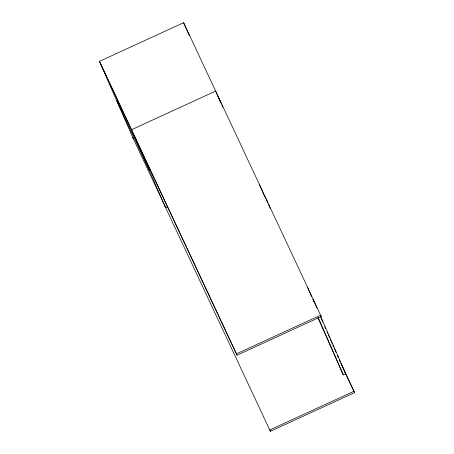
<?xml version="1.0" encoding="UTF-8"?>
<svg xmlns="http://www.w3.org/2000/svg" width="454" height="454" viewBox="0 0 454 454"><rect width="100%" height="100%" fill="white"/><g stroke="black" fill="none" stroke-linecap="round" stroke-linejoin="round"><path stroke-width="0.68" d="M99.449 61.352L183.632 22.7L321.233 316.54L237.056 355.193L99.449 61.352L237.056 355.193M150.592 169.875L149.36 170.437L133.101 133.294M167.532 206.893L165.687 207.739L149.428 170.591L150.66 170.029M236.46 353.836L320.643 315.184L321.233 316.54M317.772 317.42L343.281 374.873L345.732 373.744L320.632 316.387M353.955 391.291L269.772 429.944L270.368 431.3L354.551 392.648L340.721 363.041M339.217 359.829L340.12 361.753M341.312 364.397L341.913 365.68M342.515 366.963L354.551 392.648M149.428 170.591L116.479 100.243L100.221 63.095M132.767 137.46L270.368 431.3M313.016 298.987L316.966 308.011M307.534 287.291L311.484 296.314M312.891 299.532L313.742 301.467M320.791 317.579L322.766 322.09M324.741 326.602L325.586 328.531M326.999 331.755L327.845 333.69M328.407 334.978L329.536 337.555M330.381 339.49L330.949 340.778M331.511 342.066L332.356 344.001M332.918 345.29L333.769 347.225M334.331 348.513L336.022 352.378M337.435 355.601L338.281 357.531M318.175 317.516L343.281 374.873M265.119 196.735L267.939 203.182M268.501 204.47L270.192 208.335M259.637 185.039L264.716 196.639M217.216 94.483L221.166 103.506M221.734 104.795L222.857 107.377M220.207 101.458L215.667 91.084L131.484 129.736L132.074 131.093M183.632 22.7L189.301 35.656M164.796 205.844L165.392 207.2M116.547 100.396L133.357 138.816"/></g></svg>
